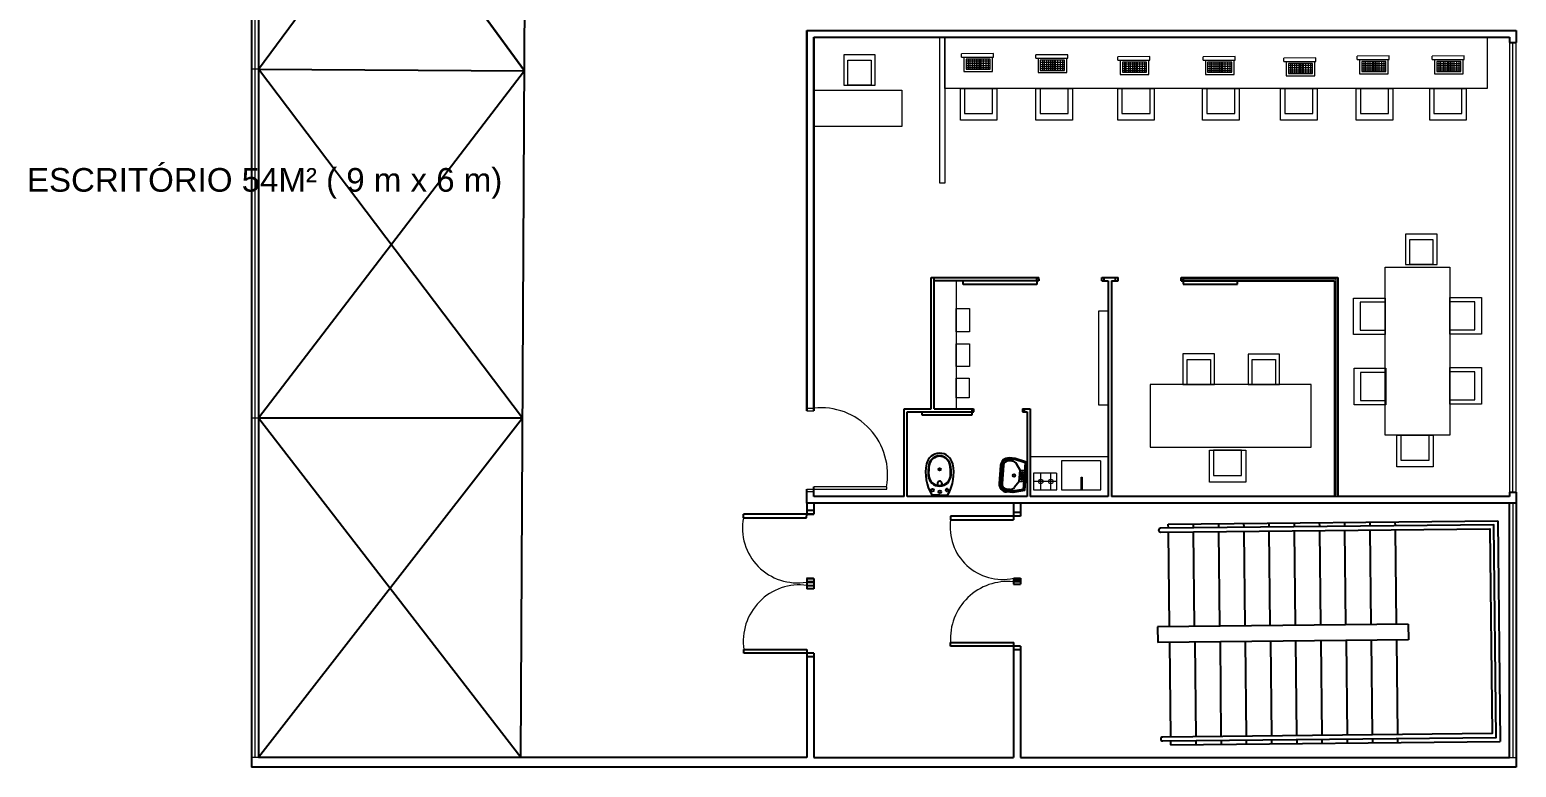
# Model space of a CAD drawing. Header units: metres. Extents: x 325024 to 7190115, y 7391967 to 10157759.
# Drawn here: x 326727.15 to 326746.01, y 7393230.04 to 7393239.39 of the extents above; entities that cross this region are included whole.
import ezdxf

# ---------------------------------------------------------------- set-up
doc = ezdxf.new("R2010")
doc.units = ezdxf.units.M
for name, color, linetype in [('Alvenaria', 6, 'Continuous'), ('Corrimão', 1, 'Continuous'), ('HIDRAULICA', 3, 'Continuous'), ('PECAS', 2, 'Continuous'), ('TEXTO', 2, 'Continuous')]:
    doc.layers.add(name, color=color, linetype=linetype)
for name, color, linetype, lineweight in [('ESQUADRIA', 2, 'Continuous', 15), ('linagrossa', 7, 'Continuous', 25), ('MÓVEIS', 7, 'Continuous', 13), ('PISO', 254, 'Continuous', 9), ('VIDRO', 4, 'Continuous', 15)]:
    doc.layers.add(name, color=color, linetype=linetype, lineweight=lineweight)
doc.styles.get("Standard").update_dxf_attribs({"font": 'arial.ttf'})

# ---------------------------------------------------------------- blocks, each defined once
blk = doc.blocks.new('new block.dwg vaso sanitario')
at = {"layer": 'PECAS', "color": 0}
for q in [(0, 95.742742), (0, -95.742742)]:
    blk.add_line((0, 0), q, dxfattribs=at)
for centre, radius in [((40.000002, 0), 17.500001), ((62.500003, 91.500003), 17.500001), ((325.000014, 0), 15.000001), ((62.500003, -91.500004), 17.500001)]:
    blk.add_circle(centre, radius, dxfattribs=at)
for centre, radius, start, end in [((7.500001, 95.742742), 7.5, 120.612911, 180), ((281.877309, -367.965429), 546.302538, 78.038978, 120.612911), ((257.500011, 0), 145.000006, 94.115245, 180), ((257.500011, 0), 145.000006, 180, 265.884755), ((257.500011, 0), 138.500006, 94.115245, 180), ((257.500011, 0), 138.500006, 180, 265.884755), ((145.000006, 0), 30.000001, 213.541951, 146.458049), ((282.97582, -354.084727), 500.00002, 77.754014, 94.115245), ((282.97582, -354.084727), 493.50002, 77.754014, 94.115245), ((359.829176, 0), 131.170844, 0, 77.754014), ((359.829176, 0), 131.170844, 282.245986, 0), ((359.829176, 0), 137.670844, 0, 77.754014), ((359.829176, 0), 137.670844, 282.245986, 0), ((359.829176, 0), 170.170846, 0, 78.038978), ((359.829176, 0), 170.170846, 281.961022, 0), ((7.500001, -95.742742), 7.5, 180, 239.387089), ((281.877309, 367.965428), 546.302538, 239.387089, 281.961022), ((282.97582, 354.084726), 500.00002, 265.884755, 282.245986), ((282.97582, 354.084726), 493.50002, 265.884755, 282.245986)]:
    blk.add_arc(centre, radius, start, end, dxfattribs=at)
blk = doc.blocks.new('Escada Emergência')
at = {"layer": 'Alvenaria'}
for p, q in [((-4.18, -0.05), (-4.18, 0)), ((-4.18, 0), (0, 0)), ((-3.86, -0.05), (-3.86, 0)), ((-3.54, -0.05), (-3.54, 0)), ((-3.22, -0.05), (-3.22, 0)), ((-2.9, -0.05), (-2.9, 0)), ((-2.58, -0.05), (-2.58, 0)), ((-2.26, -0.05), (-2.26, 0)), ((-1.94, -0.05), (-1.94, 0)), ((-1.62, -0.05), (-1.62, 0)), ((-1.3, -0.05), (-1.3, 0)), ((0, -2.8), (0, 0)), ((-4.18, -1.3), (-4.18, -0.1)), ((-3.86, -1.3), (-3.86, -0.1)), ((-3.54, -1.3), (-3.54, -0.1)), ((-3.22, -1.3), (-3.22, -0.1)), ((-2.9, -1.3), (-2.9, -0.1)), ((-2.58, -1.3), (-2.58, -0.1)), ((-2.26, -1.3), (-2.26, -0.1)), ((-1.94, -1.3), (-1.94, -0.1)), ((-1.62, -1.3), (-1.62, -0.1)), ((-1.3, -1.3), (-1.3, -0.1)), ((-1.15, -1.3), (-4.33, -1.3)), ((-4.33, -1.5), (-4.33, -1.3)), ((-1.15, -1.5), (-1.15, -1.3)), ((-1.15, -1.5), (-4.33, -1.5)), ((-4.18, -1.5), (-4.18, -2.7)), ((-3.86, -1.5), (-3.86, -2.7)), ((-3.54, -1.5), (-3.54, -2.7)), ((-3.22, -1.5), (-3.22, -2.7)), ((-2.9, -1.5), (-2.9, -2.7)), ((-2.58, -1.5), (-2.58, -2.7)), ((-2.26, -1.5), (-2.26, -2.7)), ((-1.94, -1.5), (-1.94, -2.7)), ((-1.62, -1.5), (-1.62, -2.7)), ((-1.3, -1.5), (-1.3, -2.7)), ((-4.18, -2.75), (-4.18, -2.8)), ((-4.18, -2.8), (0, -2.8)), ((-3.86, -2.75), (-3.86, -2.8)), ((-3.54, -2.75), (-3.54, -2.8)), ((-3.22, -2.75), (-3.22, -2.8)), ((-2.9, -2.75), (-2.9, -2.8)), ((-2.58, -2.75), (-2.58, -2.8)), ((-2.26, -2.75), (-2.26, -2.8)), ((-1.94, -2.75), (-1.94, -2.8)), ((-1.62, -2.75), (-1.62, -2.8)), ((-1.3, -2.75), (-1.3, -2.8))]:
    blk.add_line(p, q, dxfattribs=at)
at = {"layer": 'Corrimão'}
blk.add_lwpolyline([(-4.28, -0.05), (-0.05, -0.05), (-0.05, -2.75), (-4.28, -2.75, -1), (-4.28, -2.7), (-0.1, -2.7), (-0.1, -0.1), (-4.28, -0.1, -1)], format="xyb", close=True, dxfattribs=at)
blk = doc.blocks.new('pia de banheiro')
at = {"layer": 'HIDRAULICA', "color": 0}
for p, q in [((-1167.941, -47.098), (-1167.741, -47.048)), ((-1167.921, -47.113), (-1167.736, -47.067)), ((-1167.741, -47.048), (-1167.632, -47.048)), ((-1167.741, -47.068), (-1167.632, -47.068)), ((-1167.941, -47.598), (-1167.941, -47.098)), ((-1167.921, -47.582), (-1167.921, -47.113)), ((-1167.921, -47.248), (-1167.841, -47.248)), ((-1167.841, -47.248), (-1167.767, -47.141)), ((-1167.841, -47.248), (-1167.841, -47.448)), ((-1167.685, -47.098), (-1167.632, -47.098)), ((-1167.541, -47.506), (-1167.541, -47.189)), ((-1167.511, -47.506), (-1167.511, -47.189)), ((-1167.491, -47.506), (-1167.491, -47.189)), ((-1167.941, -47.598), (-1167.741, -47.648)), ((-1167.841, -47.448), (-1167.921, -47.448)), ((-1167.921, -47.582), (-1167.736, -47.628)), ((-1167.841, -47.448), (-1167.771, -47.553)), ((-1167.687, -47.598), (-1167.632, -47.598)), ((-1167.741, -47.628), (-1167.632, -47.628)), ((-1167.741, -47.648), (-1167.632, -47.648))]:
    blk.add_line(p, q, dxfattribs=at)
for centre, radius in [((-1167.881, -47.348), 0.0195), ((-1167.881, -47.298), 0.0183), ((-1167.741, -47.348), 0.0234), ((-1167.881, -47.398), 0.0182)]:
    blk.add_circle(centre, radius, dxfattribs=at)
for centre, radius, start, end in [((-1167.632, -47.189), 0.141, 0, 90), ((-1167.632, -47.189), 0.121, 0, 90), ((-1167.685, -47.198), 0.1, 90, 145.2405), ((-1167.632, -47.189), 0.0914, 0, 90), ((-1167.687, -47.498), 0.1, 213.7272, 270), ((-1167.632, -47.506), 0.0914, 270, 0), ((-1167.632, -47.506), 0.121, 270, 0), ((-1167.632, -47.506), 0.141, 270, 0)]:
    blk.add_arc(centre, radius, start, end, dxfattribs=at)

msp = doc.modelspace()

# ---------------------------------------------------------------- linework, layer by layer
at = {"layer": 'ESQUADRIA'}
for centre, radius, start, end in [((326737.186, 7393233.75), 0.848, 349.3824, 95.9696), ((326736.888, 7393233.071), 0.695, 169.2345, 279.686), ((326739.491, 7393233.083), 0.664, 171.9403, 282.2077), ((326736.917, 7393231.636), 0.714, 82.3909, 188.6886), ((326739.555, 7393231.669), 0.723, 83.9553, 183.9933)]:
    msp.add_arc(centre, radius, start, end, dxfattribs=at)
at = {"layer": 'linagrossa'}
for p, q in [((326729.964, 7393272.787), (326729.964, 7393230.036)), ((326730.052, 7393272.699), (326730.052, 7393230.16)), ((326730.052, 7393264.104), (326730.052, 7393238.891)), ((326730.052, 7393238.891), (326733.45, 7393243.495)), ((326733.427, 7393238.872), (326730.052, 7393243.495)), ((326730.052, 7393243.495), (326733.427, 7393238.872)), ((326733.379, 7393230.16), (326733.45, 7393243.03)), ((326737.011, 7393239.385), (326746.011, 7393239.385)), ((326737.011, 7393234.559), (326737.011, 7393239.385)), ((326737.011, 7393239.385), (326737.011, 7393234.559)), ((326746.011, 7393239.385), (326746.011, 7393239.231)), ((326737.098, 7393239.297), (326745.923, 7393239.297)), ((326737.098, 7393234.559), (326737.098, 7393239.297)), ((326737.098, 7393239.297), (326737.098, 7393234.559)), ((326745.923, 7393239.297), (326745.923, 7393239.231)), ((326745.923, 7393239.231), (326746.011, 7393239.231)), ((326730.052, 7393238.891), (326733.428, 7393238.872)), ((326733.403, 7393234.463), (326730.052, 7393238.891)), ((326733.427, 7393238.872), (326730.052, 7393234.463)), ((326738.585, 7393234.585), (326738.585, 7393236.249)), ((326738.585, 7393236.249), (326739.953, 7393236.249)), ((326738.626, 7393234.585), (326738.626, 7393236.249)), ((326739.953, 7393236.208), (326738.626, 7393236.208)), ((326738.995, 7393236.161), (326738.995, 7393236.208)), ((326739.927, 7393236.208), (326739.927, 7393236.249)), ((326739.927, 7393236.208), (326739.927, 7393236.161)), ((326739.953, 7393236.228), (326739.953, 7393236.249)), ((326739.953, 7393236.228), (326739.953, 7393236.208)), ((326740.753, 7393236.249), (326740.873, 7393236.249)), ((326740.753, 7393236.208), (326740.753, 7393236.249)), ((326740.753, 7393236.208), (326740.832, 7393236.208)), ((326740.784, 7393236.208), (326740.784, 7393236.249)), ((326740.832, 7393236.208), (326740.832, 7393233.472)), ((326740.873, 7393236.249), (326740.96, 7393236.249)), ((326740.873, 7393236.208), (326740.873, 7393233.472)), ((326740.873, 7393236.208), (326740.96, 7393236.208)), ((326740.926, 7393236.208), (326740.926, 7393236.249)), ((326740.96, 7393236.208), (326740.96, 7393236.249)), ((326741.76, 7393236.249), (326743.747, 7393236.249)), ((326741.76, 7393236.208), (326741.76, 7393236.249)), ((326741.76, 7393236.228), (326741.76, 7393236.228)), ((326741.76, 7393236.228), (326741.76, 7393236.208)), ((326741.76, 7393236.208), (326743.706, 7393236.208)), ((326741.784, 7393236.249), (326741.784, 7393236.208)), ((326741.784, 7393236.208), (326741.784, 7393236.165)), ((326742.473, 7393236.165), (326742.473, 7393236.208)), ((326743.706, 7393236.208), (326743.706, 7393233.472)), ((326743.747, 7393236.249), (326743.747, 7393233.472)), ((326739.927, 7393236.161), (326738.995, 7393236.161)), ((326741.784, 7393236.165), (326742.364, 7393236.165)), ((326742.364, 7393236.165), (326742.473, 7393236.165)), ((326738.244, 7393233.472), (326738.244, 7393234.585)), ((326738.244, 7393234.585), (326738.585, 7393234.585)), ((326738.284, 7393233.472), (326738.284, 7393234.544)), ((326738.284, 7393234.544), (326738.947, 7393234.544)), ((326738.471, 7393234.504), (326738.471, 7393234.544)), ((326739.104, 7393234.504), (326738.471, 7393234.504)), ((326738.626, 7393234.585), (326738.947, 7393234.585)), ((326738.947, 7393234.585), (326739.126, 7393234.585)), ((326738.947, 7393234.544), (326739.128, 7393234.544)), ((326739.104, 7393234.585), (326739.104, 7393234.544)), ((326739.104, 7393234.544), (326739.104, 7393234.504)), ((326739.126, 7393234.544), (326739.126, 7393234.585)), ((326739.126, 7393234.585), (326739.126, 7393234.544)), ((326739.747, 7393234.585), (326739.844, 7393234.585)), ((326739.747, 7393234.585), (326739.747, 7393234.544)), ((326739.747, 7393234.544), (326739.803, 7393234.544)), ((326739.768, 7393234.585), (326739.768, 7393234.544)), ((326739.803, 7393234.544), (326739.803, 7393233.472)), ((326739.844, 7393234.585), (326739.844, 7393233.472)), ((326733.403, 7393234.463), (326730.052, 7393234.463)), ((326733.403, 7393234.463), (326730.052, 7393230.16)), ((326733.379, 7393230.16), (326730.052, 7393234.463)), ((326737.011, 7393233.385), (326737.011, 7393233.564)), ((326737.098, 7393233.472), (326737.098, 7393233.593)), ((326737.009, 7393233.39), (326737.009, 7393233.247)), ((326746.011, 7393233.385), (326737.011, 7393233.385)), ((326737.097, 7393233.39), (326737.097, 7393233.248)), ((326738.244, 7393233.472), (326737.098, 7393233.472)), ((326739.803, 7393233.472), (326738.284, 7393233.472)), ((326739.632, 7393233.39), (326739.632, 7393233.176)), ((326739.719, 7393233.39), (326739.719, 7393233.222)), ((326740.832, 7393233.472), (326739.844, 7393233.472)), ((326743.706, 7393233.472), (326740.873, 7393233.472)), ((326745.923, 7393233.472), (326743.747, 7393233.472)), ((326745.923, 7393233.524), (326746.011, 7393233.524)), ((326745.923, 7393233.524), (326745.923, 7393233.472)), ((326745.923, 7393230.16), (326745.923, 7393233.385)), ((326746.011, 7393233.524), (326746.011, 7393233.385)), ((326746.011, 7393233.385), (326746.011, 7393230.201)), ((326737.005, 7393233.247), (326736.205, 7393233.247)), ((326736.205, 7393233.201), (326736.205, 7393233.247)), ((326736.205, 7393233.201), (326737.005, 7393233.201)), ((326737.093, 7393233.294), (326737.005, 7393233.294)), ((326737.093, 7393233.247), (326737.005, 7393233.247)), ((326737.005, 7393233.201), (326737.009, 7393233.247)), ((326737.009, 7393233.296), (326737.097, 7393233.296)), ((326737.009, 7393233.248), (326737.097, 7393233.248)), ((326739.633, 7393233.222), (326738.833, 7393233.222)), ((326738.833, 7393233.222), (326738.833, 7393233.176)), ((326738.833, 7393233.176), (326739.633, 7393233.176)), ((326739.721, 7393233.27), (326739.633, 7393233.27)), ((326739.721, 7393233.222), (326739.633, 7393233.222)), ((326737.093, 7393232.431), (326737.005, 7393232.431)), ((326737.009, 7393232.432), (326737.009, 7393232.344)), ((326737.009, 7393232.432), (326737.097, 7393232.432)), ((326737.097, 7393232.432), (326737.097, 7393232.298)), ((326739.632, 7393232.434), (326739.632, 7393232.388)), ((326739.721, 7393232.407), (326739.633, 7393232.407)), ((326739.634, 7393232.434), (326739.721, 7393232.434)), ((326739.719, 7393232.434), (326739.719, 7393232.361)), ((326737.005, 7393232.386), (326737.093, 7393232.386)), ((326737.097, 7393232.387), (326737.009, 7393232.387)), ((326737.009, 7393232.343), (326737.009, 7393232.298)), ((326737.011, 7393232.343), (326737.099, 7393232.343)), ((326737.099, 7393232.298), (326737.011, 7393232.298)), ((326739.632, 7393232.388), (326739.632, 7393232.361)), ((326739.633, 7393232.361), (326739.721, 7393232.361)), ((326739.721, 7393232.388), (326739.634, 7393232.388)), ((326736.211, 7393231.483), (326736.211, 7393231.528)), ((326736.211, 7393231.528), (326737.011, 7393231.528)), ((326737.011, 7393231.483), (326736.211, 7393231.483)), ((326737.009, 7393231.528), (326737.009, 7393230.16)), ((326737.099, 7393231.483), (326737.011, 7393231.483)), ((326737.097, 7393231.483), (326737.097, 7393230.16)), ((326738.834, 7393231.573), (326738.834, 7393231.619)), ((326738.834, 7393231.619), (326739.634, 7393231.619)), ((326739.634, 7393231.573), (326738.834, 7393231.573)), ((326739.632, 7393231.619), (326739.632, 7393230.16)), ((326739.721, 7393231.573), (326739.634, 7393231.573)), ((326739.721, 7393231.525), (326739.634, 7393231.525)), ((326739.719, 7393231.573), (326739.719, 7393230.16)), ((326737.099, 7393231.435), (326737.011, 7393231.435)), ((326737.009, 7393230.16), (326730.052, 7393230.16)), ((326737.097, 7393230.16), (326739.632, 7393230.16)), ((326739.719, 7393230.16), (326745.923, 7393230.16)), ((326746.011, 7393230.201), (326746.011, 7393230.036)), ((326746.011, 7393230.036), (326729.964, 7393230.036))]:
    msp.add_line(p, q, dxfattribs=at)
at = {"layer": 'PISO'}
for p, q in [((326738.76, 7393238.646), (326738.76, 7393239.297)), ((326745.643, 7393239.297), (326745.643, 7393238.646)), ((326739.377, 7393239.09), (326738.972, 7393239.088)), ((326738.972, 7393239.044), (326738.972, 7393239.088)), ((326738.972, 7393239.044), (326739.377, 7393239.044)), ((326739, 7393239.044), (326739, 7393238.863)), ((326739.337, 7393239.02), (326739.029, 7393239.02)), ((326739.029, 7393239.02), (326739.029, 7393238.891)), ((326739.057, 7393239.02), (326739.057, 7393238.891)), ((326739.08, 7393238.891), (326739.08, 7393239.02)), ((326739.108, 7393239.02), (326739.108, 7393238.891)), ((326739.135, 7393238.891), (326739.135, 7393239.02)), ((326739.16, 7393239.02), (326739.16, 7393238.891)), ((326739.183, 7393238.891), (326739.183, 7393239.02)), ((326739.203, 7393238.891), (326739.203, 7393239.02)), ((326739.223, 7393238.891), (326739.223, 7393239.02)), ((326739.251, 7393238.891), (326739.251, 7393239.02)), ((326739.284, 7393238.891), (326739.284, 7393239.02)), ((326739.313, 7393238.891), (326739.313, 7393239.02)), ((326739.337, 7393238.891), (326739.337, 7393239.02)), ((326739.364, 7393238.863), (326739.364, 7393239.044)), ((326739.377, 7393239.044), (326739.377, 7393239.09)), ((326740.32, 7393239.076), (326739.915, 7393239.074)), ((326739.915, 7393239.03), (326739.915, 7393239.074)), ((326739.915, 7393239.03), (326740.32, 7393239.03)), ((326739.943, 7393239.03), (326739.943, 7393238.849)), ((326740.279, 7393239.006), (326739.972, 7393239.006)), ((326739.972, 7393239.006), (326739.972, 7393238.877)), ((326739.999, 7393239.006), (326739.999, 7393238.877)), ((326740.023, 7393238.877), (326740.023, 7393239.006)), ((326740.05, 7393239.006), (326740.05, 7393238.877)), ((326740.078, 7393238.877), (326740.078, 7393239.006)), ((326740.103, 7393239.006), (326740.103, 7393238.877)), ((326740.126, 7393238.877), (326740.126, 7393239.006)), ((326740.146, 7393238.877), (326740.146, 7393239.006)), ((326740.166, 7393238.877), (326740.166, 7393239.006)), ((326740.193, 7393238.877), (326740.193, 7393239.006)), ((326740.226, 7393238.877), (326740.226, 7393239.006)), ((326740.256, 7393238.877), (326740.256, 7393239.006)), ((326740.279, 7393238.877), (326740.279, 7393239.006)), ((326740.307, 7393238.849), (326740.307, 7393239.03)), ((326740.32, 7393239.03), (326740.32, 7393239.076)), ((326741.361, 7393239.052), (326740.956, 7393239.05)), ((326740.956, 7393239.006), (326740.956, 7393239.05)), ((326740.956, 7393239.006), (326741.361, 7393239.006)), ((326740.983, 7393239.006), (326740.983, 7393238.825)), ((326741.347, 7393238.825), (326741.347, 7393239.006)), ((326741.361, 7393239.006), (326741.361, 7393239.052)), ((326742.443, 7393239.052), (326742.038, 7393239.05)), ((326742.038, 7393239.006), (326742.038, 7393239.05)), ((326742.038, 7393239.006), (326742.443, 7393239.006)), ((326742.066, 7393239.006), (326742.066, 7393238.825)), ((326742.43, 7393238.825), (326742.43, 7393239.006)), ((326742.443, 7393239.006), (326742.443, 7393239.052)), ((326743.468, 7393239.036), (326743.063, 7393239.034)), ((326743.063, 7393238.99), (326743.063, 7393239.034)), ((326743.468, 7393238.99), (326743.468, 7393239.036)), ((326744.398, 7393239.06), (326743.993, 7393239.058)), ((326743.993, 7393239.014), (326743.993, 7393239.058)), ((326743.993, 7393239.014), (326744.398, 7393239.014)), ((326744.021, 7393239.014), (326744.021, 7393238.833)), ((326744.385, 7393238.833), (326744.385, 7393239.014)), ((326744.398, 7393239.014), (326744.398, 7393239.06)), ((326745.35, 7393239.06), (326744.945, 7393239.058)), ((326744.945, 7393239.014), (326744.945, 7393239.058)), ((326744.945, 7393239.014), (326745.35, 7393239.014)), ((326744.973, 7393239.014), (326744.973, 7393238.833)), ((326745.337, 7393238.833), (326745.337, 7393239.014)), ((326745.35, 7393239.014), (326745.35, 7393239.06)), ((326739, 7393238.863), (326739.364, 7393238.863)), ((326739.337, 7393238.992), (326739.029, 7393238.992)), ((326739.029, 7393238.967), (326739.337, 7393238.967)), ((326739.337, 7393238.935), (326739.029, 7393238.935)), ((326739.029, 7393238.913), (326739.337, 7393238.913)), ((326739.029, 7393238.891), (326739.337, 7393238.891)), ((326739.943, 7393238.849), (326740.307, 7393238.849)), ((326740.279, 7393238.978), (326739.972, 7393238.978)), ((326739.972, 7393238.953), (326740.279, 7393238.953)), ((326740.279, 7393238.921), (326739.972, 7393238.921)), ((326739.972, 7393238.899), (326740.279, 7393238.899)), ((326739.972, 7393238.877), (326740.279, 7393238.877)), ((326740.983, 7393238.825), (326741.347, 7393238.825)), ((326741.32, 7393238.982), (326741.013, 7393238.982)), ((326741.013, 7393238.982), (326741.013, 7393238.853)), ((326741.32, 7393238.954), (326741.013, 7393238.954)), ((326741.013, 7393238.929), (326741.32, 7393238.929)), ((326741.32, 7393238.897), (326741.013, 7393238.897)), ((326741.013, 7393238.875), (326741.32, 7393238.875)), ((326741.013, 7393238.853), (326741.32, 7393238.853)), ((326741.04, 7393238.982), (326741.04, 7393238.853)), ((326741.063, 7393238.853), (326741.063, 7393238.982)), ((326741.091, 7393238.982), (326741.091, 7393238.853)), ((326741.118, 7393238.853), (326741.118, 7393238.982)), ((326741.143, 7393238.982), (326741.143, 7393238.853)), ((326741.166, 7393238.853), (326741.166, 7393238.982)), ((326741.187, 7393238.853), (326741.187, 7393238.982)), ((326741.206, 7393238.853), (326741.206, 7393238.982)), ((326741.234, 7393238.853), (326741.234, 7393238.982)), ((326741.267, 7393238.853), (326741.267, 7393238.982)), ((326741.296, 7393238.853), (326741.296, 7393238.982)), ((326741.32, 7393238.853), (326741.32, 7393238.982)), ((326742.066, 7393238.825), (326742.43, 7393238.825)), ((326742.402, 7393238.982), (326742.095, 7393238.982)), ((326742.095, 7393238.982), (326742.095, 7393238.853)), ((326742.402, 7393238.954), (326742.095, 7393238.954)), ((326742.095, 7393238.929), (326742.402, 7393238.929)), ((326742.402, 7393238.897), (326742.095, 7393238.897)), ((326742.095, 7393238.875), (326742.402, 7393238.875)), ((326742.095, 7393238.853), (326742.402, 7393238.853)), ((326742.122, 7393238.982), (326742.122, 7393238.853)), ((326742.146, 7393238.853), (326742.146, 7393238.982)), ((326742.174, 7393238.982), (326742.174, 7393238.853)), ((326742.201, 7393238.853), (326742.201, 7393238.982)), ((326742.226, 7393238.982), (326742.226, 7393238.853)), ((326742.249, 7393238.853), (326742.249, 7393238.982)), ((326742.269, 7393238.853), (326742.269, 7393238.982)), ((326742.289, 7393238.853), (326742.289, 7393238.982)), ((326742.317, 7393238.853), (326742.317, 7393238.982)), ((326742.349, 7393238.853), (326742.349, 7393238.982)), ((326742.379, 7393238.853), (326742.379, 7393238.982)), ((326742.402, 7393238.853), (326742.402, 7393238.982)), ((326743.063, 7393238.99), (326743.468, 7393238.99)), ((326743.09, 7393238.99), (326743.09, 7393238.809)), ((326743.427, 7393238.966), (326743.12, 7393238.966)), ((326743.12, 7393238.966), (326743.12, 7393238.837)), ((326743.427, 7393238.938), (326743.12, 7393238.938)), ((326743.12, 7393238.913), (326743.427, 7393238.913)), ((326743.427, 7393238.881), (326743.12, 7393238.881)), ((326743.12, 7393238.858), (326743.427, 7393238.858)), ((326743.12, 7393238.837), (326743.427, 7393238.837)), ((326743.147, 7393238.966), (326743.147, 7393238.837)), ((326743.171, 7393238.837), (326743.171, 7393238.966)), ((326743.198, 7393238.966), (326743.198, 7393238.837)), ((326743.225, 7393238.837), (326743.225, 7393238.966)), ((326743.251, 7393238.966), (326743.251, 7393238.837)), ((326743.273, 7393238.837), (326743.273, 7393238.966)), ((326743.294, 7393238.837), (326743.294, 7393238.966)), ((326743.313, 7393238.837), (326743.313, 7393238.966)), ((326743.341, 7393238.837), (326743.341, 7393238.966)), ((326743.374, 7393238.837), (326743.374, 7393238.966)), ((326743.403, 7393238.837), (326743.403, 7393238.966)), ((326743.427, 7393238.837), (326743.427, 7393238.966)), ((326743.455, 7393238.809), (326743.455, 7393238.99)), ((326744.021, 7393238.833), (326744.385, 7393238.833)), ((326744.357, 7393238.99), (326744.05, 7393238.99)), ((326744.05, 7393238.99), (326744.05, 7393238.861)), ((326744.357, 7393238.962), (326744.05, 7393238.962)), ((326744.05, 7393238.937), (326744.357, 7393238.937)), ((326744.357, 7393238.905), (326744.05, 7393238.905)), ((326744.05, 7393238.882), (326744.357, 7393238.882)), ((326744.05, 7393238.861), (326744.357, 7393238.861)), ((326744.077, 7393238.99), (326744.077, 7393238.861)), ((326744.101, 7393238.861), (326744.101, 7393238.99)), ((326744.129, 7393238.99), (326744.129, 7393238.861)), ((326744.156, 7393238.861), (326744.156, 7393238.99)), ((326744.181, 7393238.99), (326744.181, 7393238.861)), ((326744.204, 7393238.861), (326744.204, 7393238.99)), ((326744.224, 7393238.861), (326744.224, 7393238.99)), ((326744.244, 7393238.861), (326744.244, 7393238.99)), ((326744.272, 7393238.861), (326744.272, 7393238.99)), ((326744.304, 7393238.861), (326744.304, 7393238.99)), ((326744.334, 7393238.861), (326744.334, 7393238.99)), ((326744.357, 7393238.861), (326744.357, 7393238.99)), ((326744.973, 7393238.833), (326745.337, 7393238.833)), ((326745.309, 7393238.99), (326745.002, 7393238.99)), ((326745.002, 7393238.99), (326745.002, 7393238.861)), ((326745.309, 7393238.962), (326745.002, 7393238.962)), ((326745.002, 7393238.937), (326745.309, 7393238.937)), ((326745.309, 7393238.905), (326745.002, 7393238.905)), ((326745.002, 7393238.882), (326745.309, 7393238.882)), ((326745.002, 7393238.861), (326745.309, 7393238.861)), ((326745.029, 7393238.99), (326745.029, 7393238.861)), ((326745.053, 7393238.861), (326745.053, 7393238.99)), ((326745.081, 7393238.99), (326745.081, 7393238.861)), ((326745.108, 7393238.861), (326745.108, 7393238.99)), ((326745.133, 7393238.99), (326745.133, 7393238.861)), ((326745.156, 7393238.861), (326745.156, 7393238.99)), ((326745.176, 7393238.861), (326745.176, 7393238.99)), ((326745.196, 7393238.861), (326745.196, 7393238.99)), ((326745.223, 7393238.861), (326745.223, 7393238.99)), ((326745.256, 7393238.861), (326745.256, 7393238.99)), ((326745.286, 7393238.861), (326745.286, 7393238.99)), ((326745.309, 7393238.861), (326745.309, 7393238.99)), ((326745.643, 7393238.646), (326738.76, 7393238.646)), ((326743.09, 7393238.809), (326743.455, 7393238.809)), ((326737.011, 7393234.593), (326737.098, 7393234.593)), ((326737.011, 7393234.559), (326737.098, 7393234.559)), ((326739.844, 7393233.977), (326740.832, 7393233.977)), ((326740.737, 7393233.924), (326740.241, 7393233.924)), ((326740.241, 7393233.924), (326740.241, 7393233.555)), ((326740.741, 7393233.555), (326740.741, 7393233.924)), ((326740.177, 7393233.766), (326739.886, 7393233.766)), ((326739.886, 7393233.766), (326739.886, 7393233.556)), ((326739.977, 7393233.556), (326739.977, 7393233.766)), ((326740.105, 7393233.556), (326740.105, 7393233.766)), ((326740.181, 7393233.556), (326740.181, 7393233.766)), ((326737.011, 7393233.564), (326737.098, 7393233.564)), ((326737.011, 7393233.534), (326737.098, 7393233.534)), ((326738.025, 7393233.593), (326737.098, 7393233.593)), ((326737.098, 7393233.564), (326738.025, 7393233.564)), ((326738.025, 7393233.564), (326738.025, 7393233.593)), ((326740.181, 7393233.661), (326739.886, 7393233.661)), ((326739.886, 7393233.556), (326740.181, 7393233.556)), ((326740.241, 7393233.555), (326740.741, 7393233.555)), ((326740.491, 7393233.555), (326740.491, 7393233.715)), ((326740.491, 7393233.715), (326740.504, 7393233.715)), ((326740.504, 7393233.715), (326740.504, 7393233.555))]:
    msp.add_line(p, q, dxfattribs=at)
for points in [[(326737.878, 7393238.689), (326737.878, 7393239.074), (326737.478, 7393239.074), (326737.478, 7393238.689)], [(326737.53, 7393238.689), (326737.53, 7393239.006), (326737.826, 7393239.006), (326737.826, 7393238.689)], [(326738.216, 7393238.626), (326738.216, 7393238.165), (326737.098, 7393238.165), (326737.098, 7393238.626)], [(326739.421, 7393238.646), (326739.421, 7393238.245), (326738.958, 7393238.245), (326738.958, 7393238.646)], [(326739.012, 7393238.646), (326739.012, 7393238.328), (326739.367, 7393238.328), (326739.367, 7393238.646)], [(326740.379, 7393238.646), (326740.379, 7393238.245), (326739.916, 7393238.245), (326739.916, 7393238.646)], [(326739.969, 7393238.646), (326739.969, 7393238.328), (326740.325, 7393238.328), (326740.325, 7393238.646)], [(326741.418, 7393238.646), (326741.418, 7393238.245), (326740.954, 7393238.245), (326740.954, 7393238.646)], [(326741.008, 7393238.646), (326741.008, 7393238.328), (326741.364, 7393238.328), (326741.364, 7393238.646)], [(326742.493, 7393238.646), (326742.493, 7393238.245), (326742.03, 7393238.245), (326742.03, 7393238.646)], [(326742.083, 7393238.646), (326742.083, 7393238.328), (326742.439, 7393238.328), (326742.439, 7393238.646)], [(326743.483, 7393238.646), (326743.483, 7393238.245), (326743.02, 7393238.245), (326743.02, 7393238.646)], [(326743.074, 7393238.646), (326743.074, 7393238.328), (326743.429, 7393238.328), (326743.429, 7393238.646)], [(326744.444, 7393238.646), (326744.444, 7393238.245), (326743.981, 7393238.245), (326743.981, 7393238.646)], [(326744.035, 7393238.646), (326744.035, 7393238.328), (326744.39, 7393238.328), (326744.39, 7393238.646)], [(326745.376, 7393238.646), (326745.376, 7393238.245), (326744.912, 7393238.245), (326744.912, 7393238.646)], [(326744.966, 7393238.646), (326744.966, 7393238.328), (326745.321, 7393238.328), (326745.321, 7393238.646)], [(326745.005, 7393236.415), (326745.005, 7393236.8), (326744.606, 7393236.8), (326744.606, 7393236.415)], [(326744.658, 7393236.415), (326744.658, 7393236.732), (326744.954, 7393236.732), (326744.954, 7393236.415)], [(326744.346, 7393234.25), (326744.346, 7393236.381), (326745.168, 7393236.381), (326745.168, 7393234.25)], [(326738.626, 7393234.585), (326738.626, 7393236.208), (326738.906, 7393236.208), (326738.906, 7393234.585)], [(326744.348, 7393235.525), (326743.946, 7393235.525), (326743.946, 7393235.989), (326744.348, 7393235.989)], [(326745.168, 7393235.995), (326745.57, 7393235.995), (326745.57, 7393235.532), (326745.168, 7393235.532)], [(326738.906, 7393235.56), (326738.906, 7393235.855), (326739.074, 7393235.855), (326739.074, 7393235.56)], [(326740.713, 7393234.628), (326740.713, 7393235.825), (326740.832, 7393235.825), (326740.832, 7393234.628)], [(326744.348, 7393235.935), (326744.029, 7393235.935), (326744.029, 7393235.58), (326744.348, 7393235.58)], [(326745.168, 7393235.586), (326745.486, 7393235.586), (326745.486, 7393235.941), (326745.168, 7393235.941)], [(326738.906, 7393235.119), (326738.906, 7393235.406), (326739.072, 7393235.406), (326739.072, 7393235.119)], [(326742.181, 7393234.894), (326742.181, 7393235.279), (326741.782, 7393235.279), (326741.782, 7393234.894)], [(326743.006, 7393234.891), (326743.006, 7393235.276), (326742.607, 7393235.276), (326742.607, 7393234.891)], [(326741.834, 7393234.894), (326741.834, 7393235.211), (326742.13, 7393235.211), (326742.13, 7393234.894)], [(326742.659, 7393234.891), (326742.659, 7393235.208), (326742.955, 7393235.208), (326742.955, 7393234.891)], [(326744.354, 7393234.636), (326743.952, 7393234.636), (326743.952, 7393235.1), (326744.354, 7393235.1)], [(326744.354, 7393235.046), (326744.035, 7393235.046), (326744.035, 7393234.691), (326744.354, 7393234.691)], [(326745.168, 7393235.106), (326745.57, 7393235.106), (326745.57, 7393234.643), (326745.168, 7393234.643)], [(326745.168, 7393234.697), (326745.486, 7393234.697), (326745.486, 7393235.052), (326745.168, 7393235.052)], [(326738.906, 7393234.722), (326738.906, 7393234.974), (326739.07, 7393234.974), (326739.07, 7393234.722)], [(326743.408, 7393234.099), (326743.408, 7393234.891), (326741.365, 7393234.891), (326741.365, 7393234.099)], [(326744.958, 7393234.25), (326744.958, 7393233.848), (326744.495, 7393233.848), (326744.495, 7393234.25)], [(326744.548, 7393234.25), (326744.548, 7393233.931), (326744.904, 7393233.931), (326744.904, 7393234.25)], [(326742.58, 7393234.057), (326742.58, 7393233.655), (326742.117, 7393233.655), (326742.117, 7393234.057)], [(326742.17, 7393234.057), (326742.17, 7393233.739), (326742.526, 7393233.739), (326742.526, 7393234.057)]]:
    msp.add_lwpolyline(points, close=True, dxfattribs=at)
for centre, radius in [((326739.977, 7393233.661), 0.028), ((326740.105, 7393233.661), 0.0294)]:
    msp.add_circle(centre, radius, dxfattribs=at)
at = {"layer": 'VIDRO'}
for p, q in [((326729.964, 7393230.16), (326729.964, 7393243.492)), ((326730.008, 7393243.494), (326730.008, 7393230.16)), ((326730.052, 7393243.495), (326730.052, 7393230.16)), ((326745.923, 7393239.231), (326745.923, 7393233.524)), ((326745.967, 7393233.524), (326745.967, 7393239.231)), ((326746.011, 7393233.524), (326746.011, 7393239.231)), ((326730.052, 7393238.891), (326729.964, 7393238.891)), ((326743.747, 7393236.249), (326741.784, 7393236.249)), ((326741.784, 7393236.249), (326741.784, 7393236.208)), ((326743.726, 7393236.228), (326741.784, 7393236.228)), ((326741.784, 7393236.208), (326743.706, 7393236.208)), ((326743.706, 7393236.208), (326743.706, 7393233.472)), ((326743.726, 7393236.208), (326743.726, 7393236.249)), ((326743.726, 7393233.472), (326743.726, 7393236.208)), ((326743.747, 7393233.472), (326743.747, 7393236.249)), ((326730.052, 7393234.463), (326729.964, 7393234.463)), ((326743.706, 7393233.472), (326743.747, 7393233.472)), ((326746.011, 7393233.385), (326745.923, 7393233.385)), ((326745.923, 7393233.385), (326745.923, 7393230.16)), ((326745.967, 7393233.385), (326745.967, 7393230.16)), ((326746.011, 7393230.16), (326746.011, 7393233.385)), ((326730.052, 7393230.16), (326729.964, 7393230.16)), ((326745.923, 7393230.16), (326746.011, 7393230.16))]:
    msp.add_line(p, q, dxfattribs=at)
msp.add_lwpolyline([(326738.76, 7393239.297), (326738.76, 7393237.446), (326738.696, 7393237.446), (326738.696, 7393239.297)], close=True, dxfattribs=at)

# ---------------------------------------------------------------- block references
at = {"layer": 'Alvenaria', "xscale": -1, "rotation": 180.5973171508901}
msp.add_blockref('Escada Emergência', (326745.805, 7393230.364), dxfattribs=at)
at = {"layer": 'MÓVEIS', "xscale": 0.001000000000000001, "yscale": 0.001000000000000001, "zscale": 0.001000000000000001, "rotation": 90.50756282915698}
msp.add_blockref('new block.dwg vaso sanitario', (326738.697, 7393233.49), dxfattribs=at)
at = {"layer": 'MÓVEIS', "color": 0, "xscale": 0.7210815143997571, "yscale": 0.7210815143997571, "zscale": 0.7210815143997571, "rotation": 175.871279256018}
msp.add_blockref('pia de banheiro', (325897.329, 7393260.31), dxfattribs=at)

# ---------------------------------------------------------------- texts
at = {"layer": 'TEXTO'}
note = msp.add_mtext_dynamic_manual_height_columns('ESCRITÓRIO 54M² ( 9 m x 6 m)\\P', width=11.6613, gutter_width=12.5, heights=[0.246, 0], dxfattribs=dict(at, insert=(326702.954, 7393237.638), char_height=0.3, attachment_point=1))

doc.saveas('drawing.dxf')
